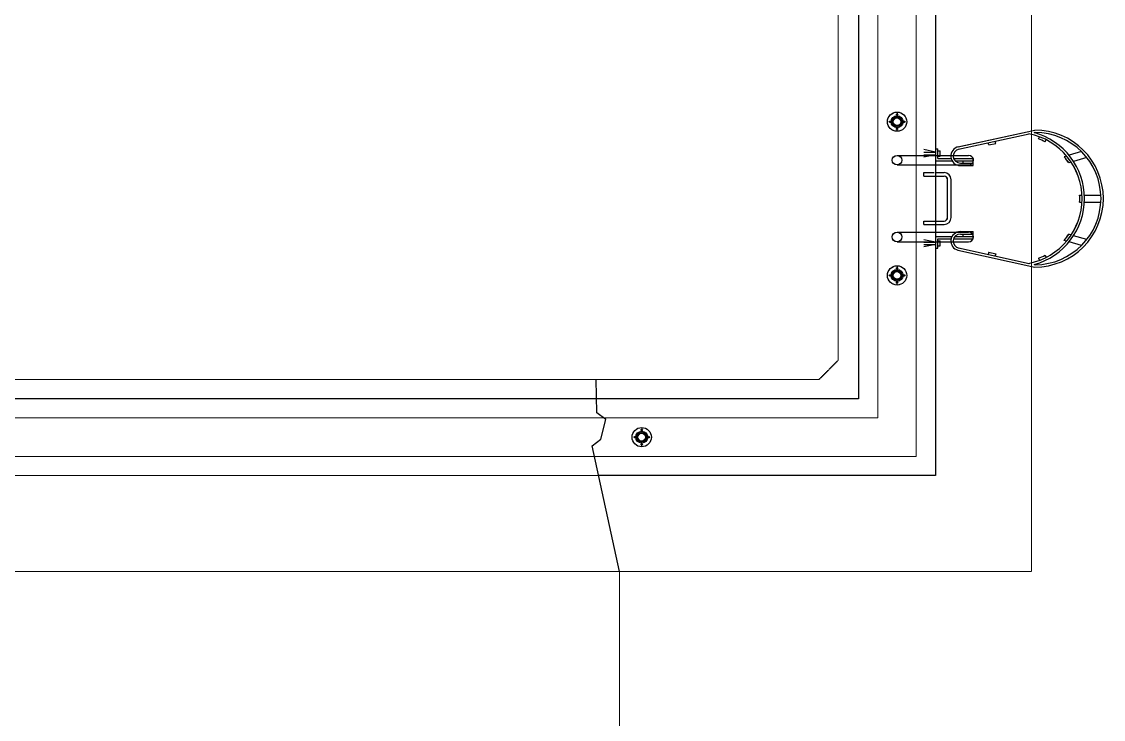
# Model space of a CAD drawing. Header units: inches. Extents: x 25480 to 951550, y -607927 to 1377809.
# Drawn here: x 481243 to 486869, y 353826 to 357459 of the extents above; entities that cross this region are included whole.
import ezdxf

# ---------------------------------------------------------------- set-up
doc = ezdxf.new("R2010")
doc.units = ezdxf.units.IN
doc.header["$MEASUREMENT"] = 0
doc.linetypes.add('HIDDEN', pattern=[0.375, 0.25, -0.125])
doc.linetypes.add('HIDDENX2', pattern=[0.75, 0.5, -0.25])
doc.layers.add('DIM', color=251, linetype='Continuous', lineweight=0)
for name, color, linetype in [('M-HVAC-EQPM-NEW', 5, 'Continuous'), ('M-X-BKGD', 8, 'Continuous'), ('PIPE FLOOR PLAN', 251, 'Continuous')]:
    doc.layers.add(name, color=color, linetype=linetype)

# ---------------------------------------------------------------- blocks, each defined once
blk = doc.blocks.new('123')
for p, q in [((-774045, -1050112.4), (-773390.2, -1049970.2)), ((-773390.2, -1049970.2), (-773355.5, -1050015.6)), ((-773253.9, -1050042.3), (-773219.1, -1049994.2)), ((-773219.1, -1049994.2), (-773045, -1049991.3)), ((-773355.5, -1050015.6), (-773253.9, -1050042.3))]:
    blk.add_line(p, q)
at = {"color": 8, "linetype": 'Continuous', "ltscale": 300}
blk.add_line((-750109.9, -1051356.2), (-773145, -1051356.2), dxfattribs=at)
blk.add_line((-750109.9, -1051356.2), (-773145, -1051356.2), dxfattribs=at)
at = {"layer": 'DIM', "color": 8, "linetype": 'Continuous', "lineweight": 0, "ltscale": 10}
for p, q in [((-773445, -1049982.1), (-773445, -1051656.2)), ((-773245, -1051456.2), (-773245, -1050030.1)), ((-774045, -1050112.4), (-782338.1, -1050112.4)), ((-749997.7, -1051456.2), (-773245, -1051456.2)), ((-773445, -1051656.2), (-749773.1, -1051656.2))]:
    blk.add_line(p, q, dxfattribs=at)
at = {"layer": 'DIM', "linetype": 'HIDDENX2', "lineweight": 0, "ltscale": 10}
for p, q in [((-774045, -1052256.2), (-774045, -1050112.4)), ((-774045, -1052256.2), (-774045, -1050112.4)), ((-749099.6, -1052256.2), (-774045, -1052256.2)), ((-749099.6, -1052256.2), (-774045, -1052256.2))]:
    blk.add_line(p, q, dxfattribs=at)
at = {"layer": 'DIM', "color": 8, "linetype": 'Continuous', "lineweight": 0, "ltscale": 10}
for points in [[(-773445, -1049982.1), (-773445, -1051656.2), (-749773.1, -1051656.2), (-749961.7, -1050029)], [(-750158.1, -1050071.7), (-749997.7, -1051456.2), (-773245, -1051456.2), (-773245, -1050030.1)]]:
    blk.add_lwpolyline(points, dxfattribs=at)
at = {"layer": 'DIM', "linetype": 'HIDDENX2', "lineweight": 0, "ltscale": 10}
blk.add_lwpolyline([(-773045, -1049991.3), (-773045, -1051150.1), (-772945, -1051250.1), (-758491, -1051250.1), (-758391, -1051150.1), (-758391, -1050060.1)], dxfattribs=at)
at = {"layer": 'PIPE FLOOR PLAN', "color": 8}
for p, q in [((-773145, -1051356.2), (-773145, -1049993)), ((-773145, -1051356.2), (-773145, -1049993)), ((-773545, -1051756.2), (-773545, -1050003.8)), ((-773545, -1051756.2), (-773545, -1050003.8)), ((-773395.1, -1050228.2), (-773370.1, -1050228.2)), ((-773295.1, -1050228.2), (-773320.1, -1050228.2)), ((-772553, -1051556.3), (-772528, -1051556.3)), ((-772453, -1051556.3), (-772478, -1051556.3)), ((-772328, -1051556.3), (-772328, -1051928.2)), ((-772278, -1051556.3), (-772278, -1051928.2)), ((-771928, -1051556.3), (-771928, -1051928.2)), ((-771878, -1051556.3), (-771878, -1051928.2)), ((-771753, -1051556.3), (-771728, -1051556.3)), ((-771653, -1051556.3), (-771678, -1051556.3)), ((-772342.6, -1051756.2), (-772353.8, -1051695.3)), ((-772342.6, -1051695.3), (-772342.6, -1051756.2)), ((-772329.7, -1051695.3), (-772329.7, -1051756.2)), ((-772329.7, -1051756.2), (-772317.6, -1051695.3)), ((-772238.3, -1051694.7), (-772238.3, -1051753.1)), ((-772238.3, -1051694.7), (-772219.9, -1051694.7)), ((-772219.9, -1051694.7), (-772219.9, -1051753.7)), ((-771986.2, -1051694.7), (-771986.2, -1051752.3)), ((-771986.2, -1051694.7), (-771967.8, -1051694.7)), ((-771967.8, -1051694.7), (-771967.8, -1051749.7)), ((-771875.1, -1051756.2), (-771887.8, -1051695.3)), ((-771875.1, -1051695.3), (-771875.1, -1051756.2)), ((-771862.2, -1051695.3), (-771862.2, -1051756.2)), ((-771862.2, -1051756.2), (-771847.4, -1051695.3)), ((-749660.9, -1051756.2), (-773545, -1051756.2)), ((-749660.9, -1051756.2), (-773545, -1051756.2)), ((-772361.3, -1051756.2), (-772361.3, -1051768.5)), ((-772361.3, -1051768.5), (-772312.1, -1051768.5)), ((-772349.7, -1051768.5), (-772349.7, -1051780.8)), ((-772349.7, -1051780.8), (-772322.5, -1051780.8)), ((-772322.5, -1051768.5), (-772322.5, -1051780.8)), ((-772312.1, -1051768.5), (-772312.1, -1051837.7)), ((-772299.8, -1051756.2), (-772299.8, -1051842.7)), ((-772238.3, -1051755.9), (-772238.3, -1051800.8)), ((-772219.9, -1051756), (-772219.9, -1051800.8)), ((-771986.2, -1051756), (-772219.9, -1051756.2)), ((-771986.2, -1051756), (-771986.2, -1051800.8)), ((-771967.8, -1051755.9), (-771967.8, -1051800.8)), ((-771906.3, -1051756.2), (-771906.3, -1051842.7)), ((-771894, -1051768.5), (-771894, -1051837.7)), ((-771894, -1051768.5), (-771844.8, -1051768.5)), ((-771882.3, -1051768.5), (-771882.3, -1051780.8)), ((-771882.3, -1051780.8), (-771855, -1051780.8)), ((-771855, -1051768.5), (-771855, -1051780.8)), ((-771844.8, -1051756.2), (-771844.8, -1051768.5)), ((-772312.1, -1051850.5), (-772312.1, -1051952.9)), ((-772201.4, -1051819.2), (-772004.7, -1051819.2)), ((-772201.4, -1051837.7), (-772004.7, -1051837.7)), ((-771894, -1051850.5), (-771894, -1051952.9)), ((-772372, -1051873.1), (-772459.6, -1052272.6)), ((-772360, -1051875.8), (-772440.5, -1052242.7)), ((-772299.8, -1051857.8), (-772299.8, -1051952.9)), ((-772299.8, -1051900.1), (-772287.5, -1051900.1)), ((-772287.5, -1051885.3), (-772287.5, -1051952.9)), ((-772275.2, -1051885.3), (-772275.2, -1051952.9)), ((-771930.9, -1051885.3), (-771930.9, -1051952.9)), ((-771918.6, -1051885.3), (-771918.6, -1051952.9)), ((-771918.6, -1051900.1), (-771906.3, -1051900.1)), ((-771906.3, -1051857.8), (-771906.3, -1051952.9)), ((-771846, -1051875.8), (-771765.6, -1052242.7)), ((-771834, -1051873.2), (-771746.4, -1052272.6)), ((-772312.1, -1051952.9), (-772299.8, -1051952.9)), ((-772312.1, -1051952.9), (-772275.2, -1051952.9)), ((-771930.9, -1051952.9), (-771894, -1051952.9)), ((-771894, -1051952.9), (-771906.3, -1051952.9)), ((-772389.9, -1052069.3), (-772401.9, -1052066.7)), ((-772382, -1052033.3), (-772394, -1052030.7)), ((-772382, -1052033.3), (-772389.9, -1052069.3)), ((-771824.1, -1052033.3), (-771812.1, -1052030.7)), ((-771824.1, -1052033.3), (-771816.2, -1052069.3)), ((-771816.2, -1052069.3), (-771804.2, -1052066.7)), ((-772446.5, -1052270.2), (-772447.3, -1052274)), ((-772413.3, -1052292.5), (-772425, -1052297.7)), ((-771792.8, -1052292.5), (-771781.1, -1052297.7)), ((-771759.6, -1052270.2), (-771758.7, -1052274)), ((-772398.3, -1052326.2), (-772410, -1052331.4)), ((-771807.8, -1052326.2), (-771796.1, -1052331.4)), ((-772347.2, -1052515.4), (-772328.1, -1052450.9)), ((-772324.3, -1052438), (-772320.5, -1052425.1)), ((-772292.8, -1052461.5), (-772289.2, -1052449.2)), ((-771913.3, -1052461.5), (-771916.9, -1052449.2)), ((-771881.7, -1052438), (-771885.6, -1052425.1)), ((-771858.8, -1052515.4), (-771877.9, -1052450.9)), ((-772316.8, -1052542.5), (-772296.5, -1052473.9)), ((-772121.5, -1052505.8), (-772121.5, -1052518.1)), ((-772084.6, -1052505.8), (-772084.6, -1052518.1)), ((-771889.3, -1052542.5), (-771909.6, -1052473.9)), ((-772121.5, -1052530.4), (-772121.5, -1052616.5)), ((-772084.6, -1052530.4), (-772084.6, -1052616.5))]:
    blk.add_line(p, q, dxfattribs=at)
for points in [[(-773345.1, -1050191), (-773347.8, -1050191), (-773347.8, -1050190.3), (-773345.1, -1050190.3)], [(-773345.1, -1050191), (-773347.8, -1050191), (-773347.8, -1050190.3), (-773345.1, -1050190.3)], [(-773344.8, -1050190.7), (-773344.8, -1050188), (-773345.5, -1050188), (-773345.5, -1050190.7)], [(-773345.5, -1050190.7), (-773345.5, -1050188), (-773344.8, -1050188), (-773344.8, -1050190.7)], [(-773344.8, -1050190.7), (-773344.8, -1050193.3), (-773345.5, -1050193.3), (-773345.5, -1050190.7)], [(-773345.5, -1050190.7), (-773345.5, -1050193.3), (-773344.8, -1050193.3), (-773344.8, -1050190.7)], [(-773345.1, -1050191), (-773342.5, -1050191), (-773342.5, -1050190.3), (-773345.1, -1050190.3)], [(-773345.1, -1050191), (-773342.5, -1050191), (-773342.5, -1050190.3), (-773345.1, -1050190.3)], [(-773382.6, -1050228.5), (-773385.3, -1050228.5), (-773385.3, -1050227.8), (-773382.6, -1050227.8)], [(-773382.6, -1050227.8), (-773385.3, -1050227.8), (-773385.3, -1050228.5), (-773382.6, -1050228.5)], [(-773382.3, -1050228.2), (-773382.3, -1050225.5), (-773383, -1050225.5), (-773383, -1050228.2)], [(-773382.3, -1050228.2), (-773382.3, -1050225.5), (-773383, -1050225.5), (-773383, -1050228.2)], [(-773382.3, -1050228.2), (-773382.3, -1050230.8), (-773383, -1050230.8), (-773383, -1050228.2)], [(-773382.3, -1050228.2), (-773382.3, -1050230.8), (-773383, -1050230.8), (-773383, -1050228.2)], [(-773382.6, -1050228.5), (-773380, -1050228.5), (-773380, -1050227.8), (-773382.6, -1050227.8)], [(-773382.6, -1050227.8), (-773380, -1050227.8), (-773380, -1050228.5), (-773382.6, -1050228.5)], [(-773345.1, -1050265.3), (-773347.8, -1050265.3), (-773347.8, -1050266), (-773345.1, -1050266)], [(-773345.1, -1050265.3), (-773347.8, -1050265.3), (-773347.8, -1050266), (-773345.1, -1050266)], [(-773345.5, -1050265.7), (-773345.5, -1050263), (-773344.8, -1050263), (-773344.8, -1050265.7)], [(-773344.8, -1050265.7), (-773344.8, -1050263), (-773345.5, -1050263), (-773345.5, -1050265.7)], [(-773345.5, -1050265.7), (-773345.5, -1050268.3), (-773344.8, -1050268.3), (-773344.8, -1050265.7)], [(-773344.8, -1050265.7), (-773344.8, -1050268.3), (-773345.5, -1050268.3), (-773345.5, -1050265.7)], [(-773345.1, -1050265.3), (-773342.5, -1050265.3), (-773342.5, -1050266), (-773345.1, -1050266)], [(-773345.1, -1050265.3), (-773342.5, -1050265.3), (-773342.5, -1050266), (-773345.1, -1050266)], [(-773307.6, -1050227.8), (-773310.3, -1050227.8), (-773310.3, -1050228.5), (-773307.6, -1050228.5)], [(-773307.6, -1050228.5), (-773310.3, -1050228.5), (-773310.3, -1050227.8), (-773307.6, -1050227.8)], [(-773308, -1050228.2), (-773308, -1050225.5), (-773307.3, -1050225.5), (-773307.3, -1050228.2)], [(-773308, -1050228.2), (-773308, -1050225.5), (-773307.3, -1050225.5), (-773307.3, -1050228.2)], [(-773308, -1050228.2), (-773308, -1050230.8), (-773307.3, -1050230.8), (-773307.3, -1050228.2)], [(-773308, -1050228.2), (-773308, -1050230.8), (-773307.3, -1050230.8), (-773307.3, -1050228.2)], [(-773307.6, -1050227.8), (-773305, -1050227.8), (-773305, -1050228.5), (-773307.6, -1050228.5)], [(-773307.6, -1050228.5), (-773305, -1050228.5), (-773305, -1050227.8), (-773307.6, -1050227.8)], [(-772540.5, -1051555.9), (-772543.2, -1051555.9), (-772543.2, -1051556.6), (-772540.5, -1051556.6)], [(-772540.5, -1051556.6), (-772543.2, -1051556.6), (-772543.2, -1051555.9), (-772540.5, -1051555.9)], [(-772540.2, -1051556.3), (-772540.2, -1051553.7), (-772540.9, -1051553.7), (-772540.9, -1051556.3)], [(-772540.2, -1051556.3), (-772540.2, -1051553.7), (-772540.9, -1051553.7), (-772540.9, -1051556.3)], [(-772540.2, -1051556.3), (-772540.2, -1051558.9), (-772540.9, -1051558.9), (-772540.9, -1051556.3)], [(-772540.2, -1051556.3), (-772540.2, -1051558.9), (-772540.9, -1051558.9), (-772540.9, -1051556.3)], [(-772540.5, -1051555.9), (-772537.9, -1051555.9), (-772537.9, -1051556.6), (-772540.5, -1051556.6)], [(-772540.5, -1051556.6), (-772537.9, -1051556.6), (-772537.9, -1051555.9), (-772540.5, -1051555.9)], [(-772503, -1051519.1), (-772505.7, -1051519.1), (-772505.7, -1051518.4), (-772503, -1051518.4)], [(-772503, -1051519.1), (-772505.7, -1051519.1), (-772505.7, -1051518.4), (-772503, -1051518.4)], [(-772503.4, -1051518.8), (-772503.4, -1051516.2), (-772502.7, -1051516.2), (-772502.7, -1051518.8)], [(-772502.7, -1051518.8), (-772502.7, -1051516.2), (-772503.4, -1051516.2), (-772503.4, -1051518.8)], [(-772503.4, -1051518.8), (-772503.4, -1051521.4), (-772502.7, -1051521.4), (-772502.7, -1051518.8)], [(-772502.7, -1051518.8), (-772502.7, -1051521.4), (-772503.4, -1051521.4), (-772503.4, -1051518.8)], [(-772503, -1051519.1), (-772500.4, -1051519.1), (-772500.4, -1051518.4), (-772503, -1051518.4)], [(-772503, -1051519.1), (-772500.4, -1051519.1), (-772500.4, -1051518.4), (-772503, -1051518.4)], [(-772465.5, -1051556.6), (-772468.2, -1051556.6), (-772468.2, -1051555.9), (-772465.5, -1051555.9)], [(-772465.5, -1051555.9), (-772468.2, -1051555.9), (-772468.2, -1051556.6), (-772465.5, -1051556.6)], [(-772465.9, -1051556.3), (-772465.9, -1051553.7), (-772465.2, -1051553.7), (-772465.2, -1051556.3)], [(-772465.9, -1051556.3), (-772465.9, -1051553.7), (-772465.2, -1051553.7), (-772465.2, -1051556.3)], [(-772465.9, -1051556.3), (-772465.9, -1051558.9), (-772465.2, -1051558.9), (-772465.2, -1051556.3)], [(-772465.9, -1051556.3), (-772465.9, -1051558.9), (-772465.2, -1051558.9), (-772465.2, -1051556.3)], [(-772465.5, -1051556.6), (-772462.9, -1051556.6), (-772462.9, -1051555.9), (-772465.5, -1051555.9)], [(-772465.5, -1051555.9), (-772462.9, -1051555.9), (-772462.9, -1051556.6), (-772465.5, -1051556.6)], [(-771740.5, -1051556.6), (-771743.2, -1051556.6), (-771743.2, -1051555.9), (-771740.5, -1051555.9)], [(-771740.5, -1051555.9), (-771743.2, -1051555.9), (-771743.2, -1051556.6), (-771740.5, -1051556.6)], [(-771740.2, -1051556.3), (-771740.2, -1051553.7), (-771740.9, -1051553.7), (-771740.9, -1051556.3)], [(-771740.2, -1051556.3), (-771740.2, -1051553.7), (-771740.9, -1051553.7), (-771740.9, -1051556.3)], [(-771740.2, -1051556.3), (-771740.2, -1051558.9), (-771740.9, -1051558.9), (-771740.9, -1051556.3)], [(-771740.2, -1051556.3), (-771740.2, -1051558.9), (-771740.9, -1051558.9), (-771740.9, -1051556.3)], [(-771740.5, -1051556.6), (-771737.9, -1051556.6), (-771737.9, -1051555.9), (-771740.5, -1051555.9)], [(-771740.5, -1051555.9), (-771737.9, -1051555.9), (-771737.9, -1051556.6), (-771740.5, -1051556.6)], [(-771703, -1051519.1), (-771705.7, -1051519.1), (-771705.7, -1051518.4), (-771703, -1051518.4)], [(-771703, -1051519.1), (-771705.7, -1051519.1), (-771705.7, -1051518.4), (-771703, -1051518.4)], [(-771702.7, -1051518.8), (-771702.7, -1051516.2), (-771703.4, -1051516.2), (-771703.4, -1051518.8)], [(-771703.4, -1051518.8), (-771703.4, -1051516.2), (-771702.7, -1051516.2), (-771702.7, -1051518.8)], [(-771702.7, -1051518.8), (-771702.7, -1051521.4), (-771703.4, -1051521.4), (-771703.4, -1051518.8)], [(-771703.4, -1051518.8), (-771703.4, -1051521.4), (-771702.7, -1051521.4), (-771702.7, -1051518.8)], [(-771703, -1051519.1), (-771700.4, -1051519.1), (-771700.4, -1051518.4), (-771703, -1051518.4)], [(-771703, -1051519.1), (-771700.4, -1051519.1), (-771700.4, -1051518.4), (-771703, -1051518.4)], [(-771665.5, -1051555.9), (-771668.2, -1051555.9), (-771668.2, -1051556.6), (-771665.5, -1051556.6)], [(-771665.5, -1051556.6), (-771668.2, -1051556.6), (-771668.2, -1051555.9), (-771665.5, -1051555.9)], [(-771665.9, -1051556.3), (-771665.9, -1051553.7), (-771665.2, -1051553.7), (-771665.2, -1051556.3)], [(-771665.9, -1051556.3), (-771665.9, -1051553.7), (-771665.2, -1051553.7), (-771665.2, -1051556.3)], [(-771665.9, -1051556.3), (-771665.9, -1051558.9), (-771665.2, -1051558.9), (-771665.2, -1051556.3)], [(-771665.9, -1051556.3), (-771665.9, -1051558.9), (-771665.2, -1051558.9), (-771665.2, -1051556.3)], [(-771665.5, -1051555.9), (-771662.9, -1051555.9), (-771662.9, -1051556.6), (-771665.5, -1051556.6)], [(-771665.5, -1051556.6), (-771662.9, -1051556.6), (-771662.9, -1051555.9), (-771665.5, -1051555.9)], [(-772503, -1051593.4), (-772505.7, -1051593.4), (-772505.7, -1051594.1), (-772503, -1051594.1)], [(-772503, -1051593.4), (-772505.7, -1051593.4), (-772505.7, -1051594.1), (-772503, -1051594.1)], [(-772502.7, -1051593.8), (-772502.7, -1051591.2), (-772503.4, -1051591.2), (-772503.4, -1051593.8)], [(-772503.4, -1051593.8), (-772503.4, -1051591.2), (-772502.7, -1051591.2), (-772502.7, -1051593.8)], [(-772502.7, -1051593.8), (-772502.7, -1051596.4), (-772503.4, -1051596.4), (-772503.4, -1051593.8)], [(-772503.4, -1051593.8), (-772503.4, -1051596.4), (-772502.7, -1051596.4), (-772502.7, -1051593.8)], [(-772503, -1051593.4), (-772500.4, -1051593.4), (-772500.4, -1051594.1), (-772503, -1051594.1)], [(-772503, -1051593.4), (-772500.4, -1051593.4), (-772500.4, -1051594.1), (-772503, -1051594.1)], [(-771703, -1051593.4), (-771705.7, -1051593.4), (-771705.7, -1051594.1), (-771703, -1051594.1)], [(-771703, -1051593.4), (-771705.7, -1051593.4), (-771705.7, -1051594.1), (-771703, -1051594.1)], [(-771703.4, -1051593.8), (-771703.4, -1051591.2), (-771702.7, -1051591.2), (-771702.7, -1051593.8)], [(-771702.7, -1051593.8), (-771702.7, -1051591.2), (-771703.4, -1051591.2), (-771703.4, -1051593.8)], [(-771703.4, -1051593.8), (-771703.4, -1051596.4), (-771702.7, -1051596.4), (-771702.7, -1051593.8)], [(-771702.7, -1051593.8), (-771702.7, -1051596.4), (-771703.4, -1051596.4), (-771703.4, -1051593.8)], [(-771703, -1051593.4), (-771700.4, -1051593.4), (-771700.4, -1051594.1), (-771703, -1051594.1)], [(-771703, -1051593.4), (-771700.4, -1051593.4), (-771700.4, -1051594.1), (-771703, -1051594.1)]]:
    blk.add_lwpolyline(points, close=True, dxfattribs=at)
for centre, radius in [((-773345.1, -1050228.2), 50), ((-773345.1, -1050228.2), 50), ((-773345.1, -1050228.2), 31), ((-773345.1, -1050228.2), 31), ((-773345.1, -1050228.2), 25), ((-773345.1, -1050228.2), 25), ((-773345.1, -1050228.2), 20), ((-773345.1, -1050228.2), 20), ((-773345.1, -1050190.7), 3.53), ((-773345.1, -1050190.7), 3.53), ((-773382.6, -1050228.2), 3.53), ((-773382.6, -1050228.2), 3.53), ((-773345.1, -1050265.7), 3.53), ((-773345.1, -1050265.7), 3.53), ((-773307.6, -1050228.2), 3.53), ((-773307.6, -1050228.2), 3.53), ((-772503, -1051556.3), 50), ((-772503, -1051556.3), 50), ((-771703, -1051556.3), 50), ((-771703, -1051556.3), 50), ((-772540.5, -1051556.3), 3.53), ((-772540.5, -1051556.3), 3.53), ((-772503, -1051556.3), 31), ((-772503, -1051556.3), 31), ((-772503, -1051556.3), 25), ((-772503, -1051556.3), 25), ((-772503, -1051556.3), 20), ((-772503, -1051556.3), 20), ((-772503, -1051518.8), 3.53), ((-772503, -1051518.8), 3.53), ((-772465.5, -1051556.3), 3.53), ((-772465.5, -1051556.3), 3.53), ((-772303, -1051556.3), 25), ((-771903, -1051556.3), 25), ((-771740.5, -1051556.3), 3.53), ((-771740.5, -1051556.3), 3.53), ((-771703, -1051556.3), 31), ((-771703, -1051556.3), 31), ((-771703, -1051556.3), 25), ((-771703, -1051556.3), 25), ((-771703, -1051556.3), 20), ((-771703, -1051556.3), 20), ((-771703, -1051518.8), 3.53), ((-771703, -1051518.8), 3.53), ((-771665.5, -1051556.3), 3.53), ((-771665.5, -1051556.3), 3.53), ((-772503, -1051593.8), 3.53), ((-772503, -1051593.8), 3.53), ((-771703, -1051593.8), 3.53), ((-771703, -1051593.8), 3.53)]:
    blk.add_circle(centre, radius, dxfattribs=at)
for centre, radius, start, end in [((-772324.4, -1051885.3), 49.2, 0, 165.6613), ((-772324.4, -1051885.3), 36.9, 0, 169.9073), ((-772201.4, -1051800.8), 36.9, 180, 270), ((-772201.4, -1051800.8), 18.4, 180, 270), ((-772004.7, -1051800.8), 36.9, 270, 0), ((-772004.7, -1051800.8), 18.4, 270, 0), ((-771881.7, -1051885.3), 49.2, 10.4734, 180), ((-771881.7, -1051885.3), 36.9, 10.1803, 180), ((-772303, -1051928.2), 25, 180, 0), ((-771903, -1051928.2), 25, 180, 0), ((-772103, -1052174.3), 344.3, 191.3932, 348.6068), ((-772103, -1052272.6), 356.6, 180, 0), ((-772103, -1052272.6), 344.3, 180.2198, 359.7802), ((-772103, -1052174.3), 356.6, 195.5898, 344.4102), ((-772103, -1052174.3), 332, 200.8573, 207.2268), ((-772103, -1052174.3), 332, 332.7732, 339.1427), ((-772103, -1052174.3), 332, 229.0784, 235.9018), ((-772103, -1052174.3), 332, 304.0982, 310.9215), ((-772103, -1052174.3), 332, 266.8153, 273.1847)]:
    blk.add_arc(centre, radius, start, end, dxfattribs=at)
blk.add_point((-772312.1, -1051837.7), dxfattribs=at)

msp = doc.modelspace()

# ---------------------------------------------------------------- linework, layer by layer
at = {"layer": 'M-HVAC-EQPM-NEW', "color": 8}
for centre, radius in [((485795.7, 356937.7), 50), ((485795.7, 356937.7), 50), ((485795.7, 356975.2), 3.53), ((485795.7, 356975.2), 3.53), ((485758.2, 356937.7), 3.53), ((485758.2, 356937.7), 3.53), ((485795.7, 356937.7), 31), ((485795.7, 356937.7), 31), ((485795.7, 356937.7), 25), ((485795.7, 356937.7), 25), ((485795.7, 356937.7), 20), ((485795.7, 356937.7), 20), ((485833.2, 356937.7), 3.53), ((485833.2, 356937.7), 3.53), ((485795.7, 356900.2), 3.53), ((485795.7, 356900.2), 3.53), ((485795.7, 356737.7), 25), ((485795.7, 356337.7), 25), ((485795.7, 356137.7), 50), ((485795.7, 356137.7), 50), ((485758.2, 356137.7), 3.53), ((485758.2, 356137.7), 3.53), ((485795.7, 356137.7), 31), ((485795.7, 356137.7), 31), ((485795.7, 356137.7), 25), ((485795.7, 356137.7), 25), ((485795.7, 356137.7), 20), ((485795.7, 356137.7), 20), ((485795.7, 356175.2), 3.53), ((485795.7, 356175.2), 3.53), ((485833.2, 356137.7), 3.53), ((485833.2, 356137.7), 3.53), ((485795.7, 356100.2), 3.53), ((485795.7, 356100.2), 3.53)]:
    msp.add_circle(centre, radius, dxfattribs=at)
at = {"layer": 'M-X-BKGD', "color": 8, "linetype": 'HIDDEN', "lineweight": 0, "ltscale": 10}
for p, q in [((486495.7, 379541.1), (486495.7, 354595.7)), ((486495.7, 379541.1), (486495.7, 354595.7)), ((486495.7, 354595.7), (475439.6, 354595.7)), ((486495.7, 354595.7), (475439.6, 354595.7))]:
    msp.add_line(p, q, dxfattribs=at)
at = {"layer": 'M-X-BKGD', "color": 8, "linetype": 'Continuous', "lineweight": 0, "ltscale": 10}
for p, q in [((485995.7, 378979.8), (485995.7, 355095.7)), ((485995.7, 378979.8), (485995.7, 355095.7)), ((485595.7, 378530.8), (485595.7, 355495.7)), ((485595.7, 355495.7), (474539.6, 355495.7)), ((485995.7, 355095.7), (474939.6, 355095.7)), ((485995.7, 355095.7), (474939.6, 355095.7))]:
    msp.add_line(p, q, dxfattribs=at)
at = {"layer": 'M-X-BKGD', "color": 8, "linetype": 'Continuous', "ltscale": 300}
msp.add_line((485595.7, 378530.8), (485595.7, 355495.7), dxfattribs=at)
at = {"layer": 'M-X-BKGD', "color": 8}
for p, q in [((485795.7, 356987.7), (485795.7, 356962.7)), ((485795.7, 356887.7), (485795.7, 356912.7)), ((486112.6, 356806.7), (486512.1, 356894.3)), ((486115.3, 356794.7), (486482.1, 356875.1)), ((486509.6, 356881.1), (486513.4, 356882)), ((486272.7, 356816.6), (486270.1, 356828.6)), ((486272.7, 356816.6), (486308.8, 356824.5)), ((486308.8, 356824.5), (486306.1, 356836.5)), ((486531.9, 356847.9), (486537.2, 356859.6)), ((486565.6, 356832.9), (486570.8, 356844.6)), ((485795.7, 356762.7), (486167.7, 356762.7)), ((485995.7, 356778.5), (485934.7, 356793.3)), ((485934.7, 356778.5), (485995.7, 356778.5)), ((485934.7, 356765.6), (485995.7, 356765.6)), ((485995.7, 356765.6), (485934.7, 356752.9)), ((485995.7, 356795.9), (486007.9, 356795.9)), ((486007.9, 356746.7), (486007.9, 356795.9)), ((486007.9, 356785.7), (486020.2, 356785.7)), ((486007.9, 356758.4), (486020.2, 356758.4)), ((486020.2, 356758.4), (486020.2, 356785.7)), ((486677.5, 356759), (486664.6, 356755.1)), ((486754.8, 356781.9), (486690.3, 356762.8)), ((486782, 356751.4), (486713.3, 356731.1)), ((485795.7, 356712.7), (486167.7, 356712.7)), ((485995.7, 356734.4), (486082.2, 356734.4)), ((486007.9, 356746.7), (486077.1, 356746.7)), ((486090, 356746.7), (486192.4, 356746.7)), ((486097.3, 356734.4), (486192.4, 356734.4)), ((486124.8, 356722.1), (486192.4, 356722.1)), ((486124.8, 356709.8), (486192.4, 356709.8)), ((486139.5, 356722.1), (486139.5, 356734.4)), ((486192.4, 356746.7), (486192.4, 356734.4)), ((486192.4, 356709.8), (486192.4, 356746.7)), ((486701, 356727.4), (486688.7, 356723.8)), ((485934.2, 356672.9), (485989.1, 356672.9)), ((485934.2, 356654.5), (485934.2, 356672.9)), ((485934.2, 356654.5), (485991.7, 356654.5)), ((485995.3, 356672.9), (486040.2, 356672.9)), ((485995.4, 356654.5), (486040.2, 356654.5)), ((485995.4, 356654.5), (485995.7, 356420.8)), ((486058.7, 356439.3), (486058.7, 356636)), ((486077.1, 356439.3), (486077.1, 356636)), ((486745.2, 356556.1), (486757.5, 356556.1)), ((486769.9, 356556.1), (486855.9, 356556.1)), ((486745.2, 356519.2), (486757.5, 356519.2)), ((486769.9, 356519.2), (486855.9, 356519.2)), ((485934.2, 356420.8), (485993.2, 356420.8)), ((485934.2, 356402.4), (485934.2, 356420.8)), ((485995.4, 356420.8), (486040.2, 356420.8)), ((485795.7, 356362.7), (486167.7, 356362.7)), ((485934.2, 356402.4), (485992.5, 356402.4)), ((485995.3, 356402.4), (486040.2, 356402.4)), ((486124.8, 356365.5), (486192.4, 356365.5)), ((486192.4, 356328.6), (486192.4, 356365.5)), ((485795.7, 356312.7), (486167.7, 356312.7)), ((485995.7, 356311), (485934.7, 356323.1)), ((485934.7, 356311), (485995.7, 356311)), ((485995.7, 356340.9), (486082.2, 356340.9)), ((486007.9, 356328.6), (486077.1, 356328.6)), ((486007.9, 356279.4), (486007.9, 356328.6)), ((486007.9, 356318.2), (486020.2, 356318.2)), ((486020.2, 356291), (486020.2, 356318.2)), ((486090, 356328.6), (486192.4, 356328.6)), ((486097.3, 356340.9), (486192.4, 356340.9)), ((486124.8, 356353.2), (486192.4, 356353.2)), ((486139.5, 356340.9), (486139.5, 356353.2)), ((486192.4, 356328.6), (486192.4, 356340.9)), ((486677.5, 356316.4), (486664.6, 356320.2)), ((486701, 356347.9), (486688.7, 356351.5)), ((486754.8, 356293.5), (486690.3, 356312.6)), ((486782, 356323.9), (486713.3, 356344.2)), ((485934.7, 356298.1), (485995.7, 356298.1)), ((485995.7, 356298.1), (485934.7, 356287)), ((485995.7, 356279.4), (486007.9, 356279.4)), ((486007.9, 356291), (486020.2, 356291)), ((486112.6, 356268.7), (486512.1, 356181.1)), ((486115.2, 356280.7), (486482.1, 356200.2)), ((486272.7, 356258.7), (486270.1, 356246.7)), ((486272.7, 356258.7), (486308.8, 356250.8)), ((486308.8, 356250.8), (486306.1, 356238.8)), ((485795.7, 356187.7), (485795.7, 356162.7)), ((486509.6, 356194.2), (486513.4, 356193.4)), ((486531.9, 356227.4), (486537.2, 356215.7)), ((486565.6, 356242.4), (486570.8, 356230.7)), ((485795.7, 356087.7), (485795.7, 356112.7)), ((485595.7, 355495.7), (474539.6, 355495.7))]:
    msp.add_line(p, q, dxfattribs=at)
at = {"layer": 'M-X-BKGD', "color": 8, "linetype": 'Continuous', "lineweight": 0, "ltscale": 10}
for points in [[(447395.8, 374406.7), (447395.6, 345195.7), (474839.6, 345195.7), (474839.6, 355195.7), (485895.7, 355195.7), (485895.7, 378867.6)], [(447395.8, 374406.7), (447395.6, 345195.7), (474839.6, 345195.7), (474839.6, 355195.7), (485895.7, 355195.7), (485895.7, 378867.6)], [(485695.7, 378643), (485695.7, 355395.7), (474639.6, 355395.7), (474639.6, 345395.7), (447595.6, 345395.7), (447595.8, 374228.5)], [(485695.7, 378643), (485695.7, 355395.7), (474639.6, 355395.7), (474639.6, 345395.7), (447595.6, 345395.7), (447595.8, 374228.5)]]:
    msp.add_lwpolyline(points, close=True, dxfattribs=at)
at = {"layer": 'M-X-BKGD', "color": 8, "linetype": 'HIDDEN', "lineweight": 0, "ltscale": 10}
msp.add_lwpolyline([(464254.6, 364870.7), (464254.6, 345695.7), (464354.6, 345595.7), (474439.6, 345595.7), (474439.6, 355595.7), (485389.6, 355595.7), (485489.6, 355695.7), (485489.6, 370149.7), (485389.6, 370249.7), (480375.7, 370249.7)], dxfattribs=at)
at = {"layer": 'M-X-BKGD', "color": 8}
for centre, radius, start, end in [((486413.7, 356537.7), 344.3, 281.3932, 78.6068), ((486413.7, 356537.7), 356.6, 285.5898, 74.4102), ((486512.1, 356537.7), 356.6, 270, 90), ((486512.1, 356537.7), 344.3, 270.2198, 89.7802), ((486124.8, 356759), 49.2, 100.4734, 270), ((486413.7, 356537.7), 332, 62.7732, 69.1427), ((486124.8, 356759), 36.9, 100.1803, 270), ((486167.7, 356737.7), 25, 270, 90), ((486413.7, 356537.7), 332, 34.0982, 40.9215), ((486040.2, 356636), 36.9, 0, 90), ((486040.2, 356636), 18.4, 0, 90), ((486413.7, 356537.7), 332, 356.8153, 3.1847), ((486040.2, 356439.3), 36.9, 270, 0), ((486040.2, 356439.3), 18.4, 270, 0), ((486124.8, 356316.3), 49.2, 90, 255.6613), ((486167.7, 356337.7), 25, 270, 90), ((486124.8, 356316.3), 36.9, 90, 259.9073), ((486413.7, 356537.7), 332, 319.0784, 325.9018), ((486413.7, 356537.7), 332, 290.8573, 297.2268)]:
    msp.add_arc(centre, radius, start, end, dxfattribs=at)
msp.add_point((486077.1, 356328.6), dxfattribs=at)

# ---------------------------------------------------------------- block references
at = {"layer": 'M-X-BKGD', "color": 8, "rotation": 90}
msp.add_blockref('123', (-565760.5, 1128640.7), dxfattribs=at)

doc.saveas('drawing.dxf')
